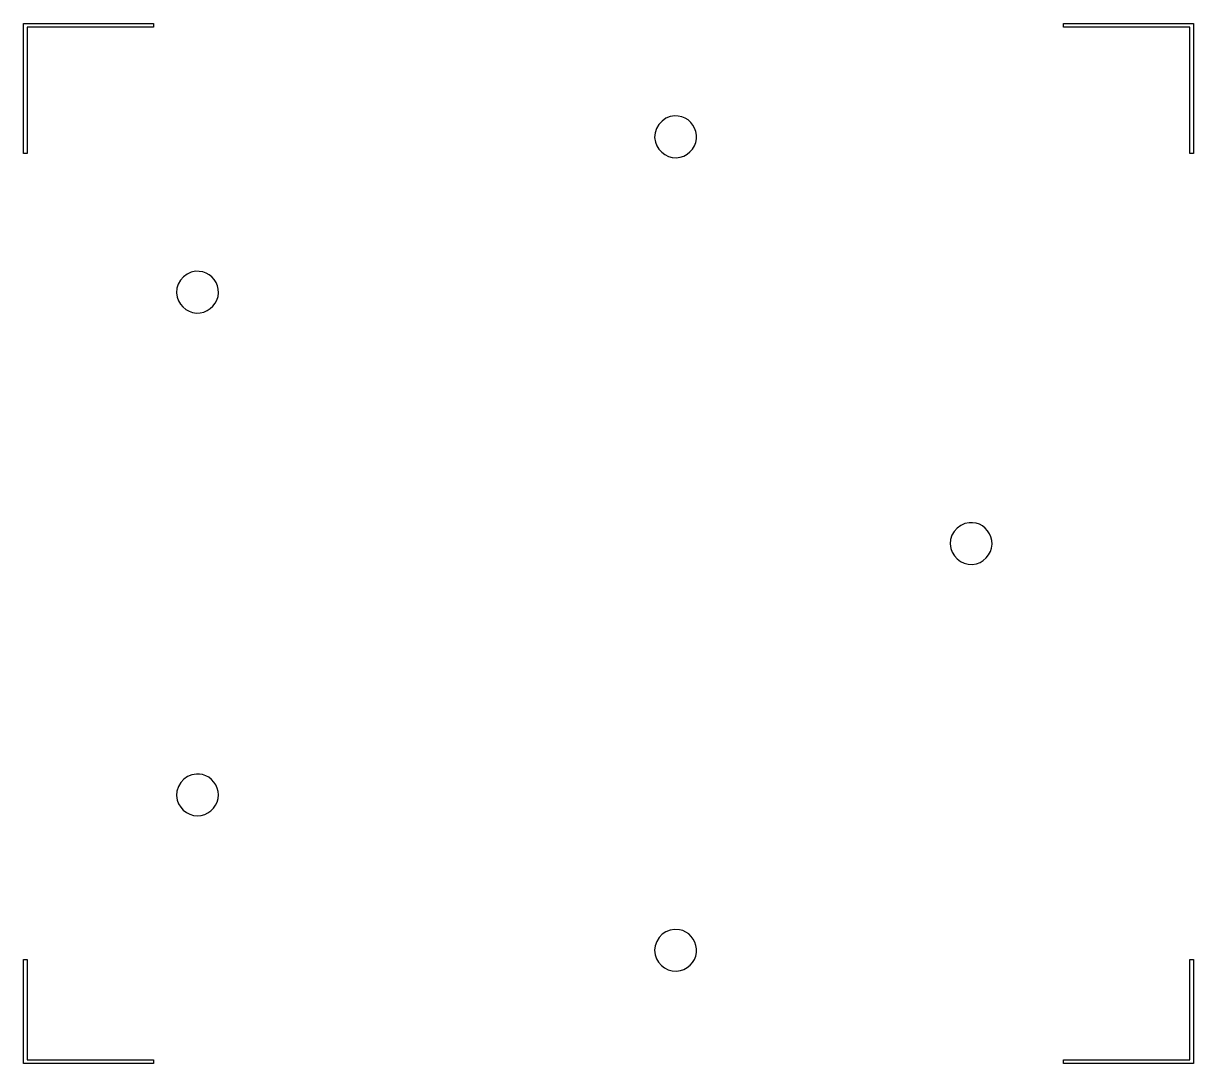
# Model space of a CAD drawing. Extents: x 0 to 6.75, y 0 to 6.
import ezdxf

# ---------------------------------------------------------------- set-up
doc = ezdxf.new("R2010")
doc.units = 0
doc.layers.add('Layer_1', color=7, linetype='CONTINUOUS')

msp = doc.modelspace()

# ---------------------------------------------------------------- linework, layer by layer
at = {"layer": 'Layer_1', "color": 7}
for points in [[(0.750011, 6), (0.750011, 5.978711), (0.021249, 5.978711), (0.021249, 5.249989), (0, 5.249989), (0, 5.989334), (0, 6), (0.750011, 6), (0.750011, 6)], [(6.750001, 6), (6.750001, 5.249989), (6.728751, 5.249989), (6.728751, 5.978711), (5.999988, 5.978711), (5.999988, 6), (6.750001, 6), (6.750001, 6)], [(0.021249, 0.599984), (0.021249, 0.02125), (0.750011, 0.02125), (0.750011, 0), (0, 0), (0, 0.599984), (0.021249, 0.599984), (0.021249, 0.599984)], [(6.749993, 0.599984), (6.749993, 0), (5.999982, 0), (5.999982, 0.02125), (6.728744, 0.02125), (6.728744, 0.599984), (6.749993, 0.599984), (6.749993, 0.599984)]]:
    msp.add_lwpolyline(points, close=True, dxfattribs=at)
for points in [[(3.757998, 5.466307), (3.730923, 5.462797), (3.705964, 5.452665), (3.683931, 5.437012), (3.665633, 5.41694), (3.65188, 5.393551), (3.643481, 5.367946), (3.641246, 5.341228), (3.645984, 5.314497), (3.654064, 5.293074), (3.666287, 5.273703), (3.681976, 5.256885), (3.700452, 5.243122), (3.721039, 5.232914), (3.74306, 5.226763), (3.765838, 5.22517), (3.788695, 5.228636), (3.809063, 5.23513), (3.827917, 5.245326), (3.844776, 5.258716), (3.859157, 5.274791), (3.87058, 5.293042), (3.878564, 5.312961), (3.882626, 5.334038), (3.882285, 5.355764), (3.878902, 5.37596), (3.872033, 5.395259), (3.862032, 5.413182), (3.849255, 5.429247), (3.834057, 5.442973), (3.816791, 5.453879), (3.797815, 5.461485), (3.777482, 5.465309), (3.757998, 5.466307), (3.757998, 5.466307)], [(0.992949, 4.570064), (0.967454, 4.565071), (0.94405, 4.554295), (0.923447, 4.538675), (0.906352, 4.519148), (0.893476, 4.496654), (0.885528, 4.472129), (0.883216, 4.446513), (0.88725, 4.420744), (0.894595, 4.400115), (0.905642, 4.381231), (0.919857, 4.364556), (0.936706, 4.350556), (0.955654, 4.339694), (0.976165, 4.332434), (0.997706, 4.329241), (1.019741, 4.33058), (1.040352, 4.335084), (1.05982, 4.343294), (1.077645, 4.354775), (1.093326, 4.369091), (1.10636, 4.385808), (1.116247, 4.40449), (1.122486, 4.4247), (1.124575, 4.446005), (1.123506, 4.46636), (1.118963, 4.486171), (1.111223, 4.50495), (1.10056, 4.522211), (1.087249, 4.537465), (1.071564, 4.550226), (1.053782, 4.560007), (1.034176, 4.566319), (1.013765, 4.56981), (0.992949, 4.570064), (0.992949, 4.570064)], [(5.456327, 3.120133), (5.430848, 3.115252), (5.407388, 3.104623), (5.386673, 3.089167), (5.369426, 3.069803), (5.356372, 3.047452), (5.348235, 3.023035), (5.34574, 2.997472), (5.349612, 2.971682), (5.357579, 2.94913), (5.370039, 2.928768), (5.386245, 2.911146), (5.405448, 2.896815), (5.426903, 2.886326), (5.449862, 2.880229), (5.473578, 2.879074), (5.497305, 2.883412), (5.518023, 2.891014), (5.536909, 2.902346), (5.553503, 2.916858), (5.567343, 2.933998), (5.57797, 2.953215), (5.584924, 2.973957), (5.587742, 2.995673), (5.585966, 3.017813), (5.58121, 3.037623), (5.573068, 3.056305), (5.561931, 3.073417), (5.548188, 3.088522), (5.532227, 3.101177), (5.514438, 3.110944), (5.49521, 3.117383), (5.474933, 3.120054), (5.456327, 3.120133), (5.456327, 3.120133)], [(0.998052, 1.670385), (0.971453, 1.666355), (0.946966, 1.656017), (0.925361, 1.640405), (0.90741, 1.62055), (0.893884, 1.597486), (0.885554, 1.572246), (0.883192, 1.545862), (0.887568, 1.519368), (0.895451, 1.498282), (0.90721, 1.47915), (0.922244, 1.462436), (0.939954, 1.448609), (0.95974, 1.438134), (0.981004, 1.431478), (1.003144, 1.429108), (1.025563, 1.43149), (1.045799, 1.436922), (1.064664, 1.445919), (1.081723, 1.45803), (1.096541, 1.472805), (1.108681, 1.489794), (1.117709, 1.508547), (1.123188, 1.528614), (1.124683, 1.549545), (1.123162, 1.569627), (1.118181, 1.589053), (1.110046, 1.607376), (1.099065, 1.624148), (1.085543, 1.63892), (1.069787, 1.651247), (1.052104, 1.660679), (1.032799, 1.666769), (1.015557, 1.669824), (0.998052, 1.670385), (0.998052, 1.670385)], [(3.756241, 0.774367), (3.730418, 0.770523), (3.706427, 0.760632), (3.685044, 0.74565), (3.667049, 0.726537), (3.65322, 0.704252), (3.644336, 0.679752), (3.641175, 0.653997), (3.644515, 0.627944), (3.651998, 0.605225), (3.664028, 0.584614), (3.679869, 0.566676), (3.698781, 0.551972), (3.720025, 0.541066), (3.742862, 0.534521), (3.766555, 0.5329), (3.790363, 0.536767), (3.810301, 0.543482), (3.828727, 0.55371), (3.845192, 0.566972), (3.85925, 0.582782), (3.870452, 0.600661), (3.878351, 0.620124), (3.8825, 0.640691), (3.88245, 0.661878), (3.879557, 0.68156), (3.873336, 0.700376), (3.864115, 0.717918), (3.852221, 0.733775), (3.837982, 0.747539), (3.821726, 0.758802), (3.80378, 0.767153), (3.784472, 0.772185), (3.756241, 0.774367), (3.756241, 0.774367)]]:
    msp.add_lwpolyline(points, dxfattribs=at)

doc.saveas('drawing.dxf')
